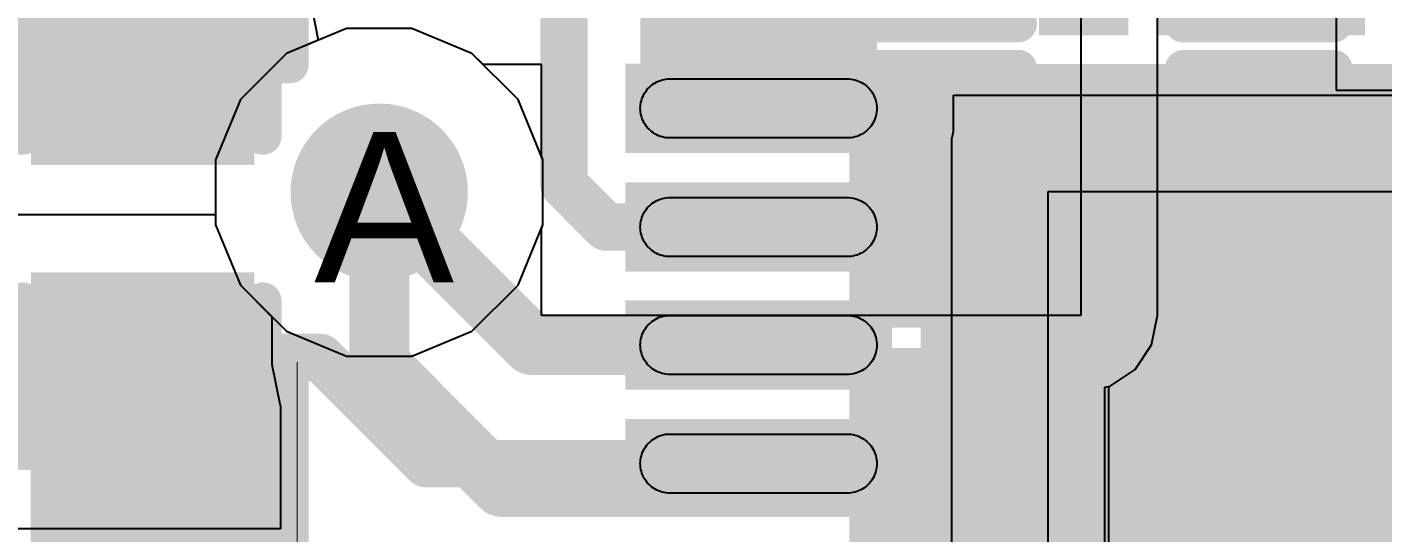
# Model space of a CAD drawing. Header units: inches. Extents: x 0 to 208, y 0 to 213.
# Drawn here: x 4.9383 to 5.1188, y 3.3695 to 3.4369 of the extents above; entities that cross this region are included whole.
import ezdxf

# ---------------------------------------------------------------- set-up
doc = ezdxf.new("R2010")
doc.units = ezdxf.units.IN
doc.header["$MEASUREMENT"] = 0
for name, color, linetype in [('Bottom Layer', 5, 'Continuous'), ('Bottom Overlay', 54, 'Continuous'), ('Bottom Paste', 16, 'Continuous'), ('Bottom Solder', 6, 'Continuous'), ('Drill Drawing', 1, 'Continuous'), ('L2_GND1', 16, 'Continuous'), ('L3_SIG1', 76, 'Continuous'), ('L4_PWR', 90, 'Continuous'), ('L5_GND2', 156, 'Continuous'), ('L6_SIG2', 130, 'Continuous'), ('L7_GND3', 216, 'Continuous'), ('Top Layer', 1, 'Continuous'), ('Top Overlay', 2, 'Continuous'), ('Top Paste', 8, 'Continuous'), ('Top Solder', 216, 'Continuous'), ('Via Holes', 16, 'Continuous')]:
    doc.layers.add(name, color=color, linetype=linetype)
doc.styles.add('Arial', font='', dxfattribs={"height": 0.2})
doc.styles.get('Arial').set_extended_font_data('Arial')

# ---------------------------------------------------------------- blocks, each defined once
blk = doc.blocks.new('WQFN_40_EP_5X5__B_404')
at = {"layer": 'Bottom Layer'}
for points in [[(-0.0748, 0.0748), (0.0748, 0.0748), (0.0748, -0.0748), (-0.0748, -0.0748)], [(-0.07484, -0.08265), (-0.06696, -0.08265), (-0.06696, -0.11415), (-0.07484, -0.11415)], [(-0.05904, -0.08265), (-0.05116, -0.08265), (-0.05116, -0.11415), (-0.05904, -0.11415)], [(-0.04334, -0.08265), (-0.03546, -0.08265), (-0.03546, -0.11415), (-0.04334, -0.11415)], [(-0.02754, -0.08265), (-0.01966, -0.08265), (-0.01966, -0.11415), (-0.02754, -0.11415)]]:
    blk.add_hatch(color=5, dxfattribs=at).paths.add_polyline_path(points)
at = {"layer": 'Bottom Solder'}
for points in [[(-0.0768, 0.0768), (0.0768, 0.0768), (0.0768, -0.0768), (-0.0768, -0.0768)], [(-0.08065, -0.01766), (-0.08065, -0.02954), (-0.11615, -0.02954), (-0.11615, -0.01766)], [(-0.08065, -0.03346), (-0.08065, -0.04534), (-0.11615, -0.04534), (-0.11615, -0.03346)], [(-0.08065, -0.04916), (-0.08065, -0.06104), (-0.11615, -0.06104), (-0.11615, -0.04916)], [(-0.08065, -0.06496), (-0.08065, -0.07684), (-0.11615, -0.07684), (-0.11615, -0.06496)], [(-0.07684, -0.08065), (-0.06496, -0.08065), (-0.06496, -0.11615), (-0.07684, -0.11615)], [(-0.06104, -0.08065), (-0.04916, -0.08065), (-0.04916, -0.11615), (-0.06104, -0.11615)], [(-0.04534, -0.08065), (-0.03346, -0.08065), (-0.03346, -0.11615), (-0.04534, -0.11615)], [(-0.02954, -0.08065), (-0.01766, -0.08065), (-0.01766, -0.11615), (-0.02954, -0.11615)]]:
    blk.add_hatch(color=6, dxfattribs=at).paths.add_polyline_path(points)
at = {"layer": 'Bottom Overlay'}
blk.add_lwpolyline([(-0.08161, -0.1013, 0.005, 0.005, 0), (-0.1013, -0.1013, 0.005, 0.005, 0)], format="xyseb", dxfattribs=at)
blk.add_lwpolyline([(-0.08286, -0.1013, 0.0025, 0.0025, 1), (-0.08036, -0.1013, 0.0025, 0.0025, 1)], format="xyseb", close=True, dxfattribs=at)
at = {"layer": 'Bottom Paste'}
for p, q in [((-0.05984, -0.05984), (-0.05984, 0.05984)), ((0.05984, -0.05984), (-0.05984, -0.05984)), ((-0.07264, -0.08306), (-0.07241, -0.08295)), ((-0.07241, -0.08295), (-0.07217, -0.08286)), ((-0.07217, -0.08286), (-0.07192, -0.08279)), ((-0.07192, -0.08279), (-0.07167, -0.08273)), ((-0.07167, -0.08273), (-0.07141, -0.08269)), ((-0.07141, -0.08269), (-0.07116, -0.08266)), ((-0.07116, -0.08266), (-0.0709, -0.08265)), ((-0.0709, -0.08265), (-0.07064, -0.08266)), ((-0.07064, -0.08266), (-0.07039, -0.08269)), ((-0.07039, -0.08269), (-0.07013, -0.08273)), ((-0.07013, -0.08273), (-0.06988, -0.08279)), ((-0.06988, -0.08279), (-0.06963, -0.08286)), ((-0.06963, -0.08286), (-0.06939, -0.08295)), ((-0.06939, -0.08295), (-0.06916, -0.08306)), ((-0.05684, -0.08306), (-0.05661, -0.08295)), ((-0.05661, -0.08295), (-0.05637, -0.08286)), ((-0.05637, -0.08286), (-0.05612, -0.08279)), ((-0.05612, -0.08279), (-0.05587, -0.08273)), ((-0.05587, -0.08273), (-0.05561, -0.08269)), ((-0.05561, -0.08269), (-0.05536, -0.08266)), ((-0.05536, -0.08266), (-0.0551, -0.08265)), ((-0.0551, -0.08265), (-0.05484, -0.08266)), ((-0.05484, -0.08266), (-0.05459, -0.08269)), ((-0.05459, -0.08269), (-0.05433, -0.08273)), ((-0.05433, -0.08273), (-0.05408, -0.08279)), ((-0.05408, -0.08279), (-0.05383, -0.08286)), ((-0.05383, -0.08286), (-0.05359, -0.08295)), ((-0.05359, -0.08295), (-0.05336, -0.08306)), ((-0.04114, -0.08306), (-0.04091, -0.08295)), ((-0.04091, -0.08295), (-0.04067, -0.08286)), ((-0.04067, -0.08286), (-0.04042, -0.08279)), ((-0.04042, -0.08279), (-0.04017, -0.08273)), ((-0.04017, -0.08273), (-0.03991, -0.08269)), ((-0.03991, -0.08269), (-0.03966, -0.08266)), ((-0.03966, -0.08266), (-0.0394, -0.08265)), ((-0.0394, -0.08265), (-0.03914, -0.08266)), ((-0.03914, -0.08266), (-0.03889, -0.08269)), ((-0.03889, -0.08269), (-0.03863, -0.08273)), ((-0.03863, -0.08273), (-0.03838, -0.08279)), ((-0.03838, -0.08279), (-0.03813, -0.08286)), ((-0.03813, -0.08286), (-0.03789, -0.08295)), ((-0.03789, -0.08295), (-0.03766, -0.08306)), ((-0.02534, -0.08306), (-0.02511, -0.08295)), ((-0.02511, -0.08295), (-0.02487, -0.08286)), ((-0.02487, -0.08286), (-0.02462, -0.08279)), ((-0.02462, -0.08279), (-0.02437, -0.08273)), ((-0.02437, -0.08273), (-0.02411, -0.08269)), ((-0.02411, -0.08269), (-0.02386, -0.08266)), ((-0.02386, -0.08266), (-0.0236, -0.08265)), ((-0.0236, -0.08265), (-0.02334, -0.08266)), ((-0.02334, -0.08266), (-0.02309, -0.08269)), ((-0.02309, -0.08269), (-0.02283, -0.08273)), ((-0.02283, -0.08273), (-0.02258, -0.08279)), ((-0.02258, -0.08279), (-0.02233, -0.08286)), ((-0.02233, -0.08286), (-0.02209, -0.08295)), ((-0.02209, -0.08295), (-0.02186, -0.08306)), ((-0.07454, -0.08508), (-0.07443, -0.08485)), ((-0.07443, -0.08485), (-0.07431, -0.08462)), ((-0.07431, -0.08462), (-0.07417, -0.0844)), ((-0.07417, -0.0844), (-0.07402, -0.08419)), ((-0.07402, -0.08419), (-0.07386, -0.08399)), ((-0.07386, -0.08399), (-0.07368, -0.08381)), ((-0.07368, -0.08381), (-0.0735, -0.08363)), ((-0.0735, -0.08363), (-0.0733, -0.08347)), ((-0.0733, -0.08347), (-0.07309, -0.08332)), ((-0.07309, -0.08332), (-0.07287, -0.08318)), ((-0.07287, -0.08318), (-0.07264, -0.08306)), ((-0.06916, -0.08306), (-0.06893, -0.08318)), ((-0.06893, -0.08318), (-0.06871, -0.08332)), ((-0.06871, -0.08332), (-0.0685, -0.08347)), ((-0.0685, -0.08347), (-0.0683, -0.08363)), ((-0.0683, -0.08363), (-0.06812, -0.08381)), ((-0.06812, -0.08381), (-0.06794, -0.08399)), ((-0.06794, -0.08399), (-0.06778, -0.08419)), ((-0.06778, -0.08419), (-0.06763, -0.0844)), ((-0.06763, -0.0844), (-0.06749, -0.08462)), ((-0.06749, -0.08462), (-0.06737, -0.08485)), ((-0.06737, -0.08485), (-0.06726, -0.08508)), ((-0.05874, -0.08508), (-0.05863, -0.08485)), ((-0.05863, -0.08485), (-0.05851, -0.08462)), ((-0.05851, -0.08462), (-0.05837, -0.0844)), ((-0.05837, -0.0844), (-0.05822, -0.08419)), ((-0.05822, -0.08419), (-0.05806, -0.08399)), ((-0.05806, -0.08399), (-0.05788, -0.08381)), ((-0.05788, -0.08381), (-0.0577, -0.08363)), ((-0.0577, -0.08363), (-0.0575, -0.08347)), ((-0.0575, -0.08347), (-0.05729, -0.08332)), ((-0.05729, -0.08332), (-0.05707, -0.08318)), ((-0.05707, -0.08318), (-0.05684, -0.08306)), ((-0.05336, -0.08306), (-0.05313, -0.08318)), ((-0.05313, -0.08318), (-0.05291, -0.08332)), ((-0.05291, -0.08332), (-0.0527, -0.08347)), ((-0.0527, -0.08347), (-0.0525, -0.08363)), ((-0.0525, -0.08363), (-0.05232, -0.08381)), ((-0.05232, -0.08381), (-0.05214, -0.08399)), ((-0.05214, -0.08399), (-0.05198, -0.08419)), ((-0.05198, -0.08419), (-0.05183, -0.0844)), ((-0.05183, -0.0844), (-0.05169, -0.08462)), ((-0.05169, -0.08462), (-0.05157, -0.08485)), ((-0.05157, -0.08485), (-0.05146, -0.08508)), ((-0.04304, -0.08508), (-0.04293, -0.08485)), ((-0.04293, -0.08485), (-0.04281, -0.08462)), ((-0.04281, -0.08462), (-0.04267, -0.0844)), ((-0.04267, -0.0844), (-0.04252, -0.08419)), ((-0.04252, -0.08419), (-0.04236, -0.08399)), ((-0.04236, -0.08399), (-0.04218, -0.08381)), ((-0.04218, -0.08381), (-0.042, -0.08363)), ((-0.042, -0.08363), (-0.0418, -0.08347)), ((-0.0418, -0.08347), (-0.04159, -0.08332)), ((-0.04159, -0.08332), (-0.04137, -0.08318)), ((-0.04137, -0.08318), (-0.04114, -0.08306)), ((-0.03766, -0.08306), (-0.03743, -0.08318)), ((-0.03743, -0.08318), (-0.03721, -0.08332)), ((-0.03721, -0.08332), (-0.037, -0.08347)), ((-0.037, -0.08347), (-0.0368, -0.08363)), ((-0.0368, -0.08363), (-0.03662, -0.08381)), ((-0.03662, -0.08381), (-0.03644, -0.08399)), ((-0.03644, -0.08399), (-0.03628, -0.08419)), ((-0.03628, -0.08419), (-0.03613, -0.0844)), ((-0.03613, -0.0844), (-0.03599, -0.08462)), ((-0.03599, -0.08462), (-0.03587, -0.08485)), ((-0.03587, -0.08485), (-0.03576, -0.08508)), ((-0.02724, -0.08508), (-0.02713, -0.08485)), ((-0.02713, -0.08485), (-0.02701, -0.08462)), ((-0.02701, -0.08462), (-0.02687, -0.0844)), ((-0.02687, -0.0844), (-0.02672, -0.08419)), ((-0.02672, -0.08419), (-0.02656, -0.08399)), ((-0.02656, -0.08399), (-0.02638, -0.08381)), ((-0.02638, -0.08381), (-0.0262, -0.08363)), ((-0.0262, -0.08363), (-0.026, -0.08347)), ((-0.026, -0.08347), (-0.02579, -0.08332)), ((-0.02579, -0.08332), (-0.02557, -0.08318)), ((-0.02557, -0.08318), (-0.02534, -0.08306)), ((-0.02186, -0.08306), (-0.02163, -0.08318)), ((-0.02163, -0.08318), (-0.02141, -0.08332)), ((-0.02141, -0.08332), (-0.0212, -0.08347)), ((-0.0212, -0.08347), (-0.021, -0.08363)), ((-0.021, -0.08363), (-0.02082, -0.08381)), ((-0.02082, -0.08381), (-0.02064, -0.08399)), ((-0.02064, -0.08399), (-0.02048, -0.08419)), ((-0.02048, -0.08419), (-0.02033, -0.0844)), ((-0.02033, -0.0844), (-0.02019, -0.08462)), ((-0.02019, -0.08462), (-0.02007, -0.08485)), ((-0.02007, -0.08485), (-0.01996, -0.08508)), ((-0.07484, -0.08659), (-0.07483, -0.08633)), ((-0.07484, -0.11021), (-0.07484, -0.08659)), ((-0.07483, -0.08633), (-0.0748, -0.08607)), ((-0.0748, -0.08607), (-0.07476, -0.08582)), ((-0.07476, -0.08582), (-0.0747, -0.08557)), ((-0.0747, -0.08557), (-0.07463, -0.08532)), ((-0.07463, -0.08532), (-0.07454, -0.08508)), ((-0.06726, -0.08508), (-0.06717, -0.08532)), ((-0.06717, -0.08532), (-0.0671, -0.08557)), ((-0.0671, -0.08557), (-0.06704, -0.08582)), ((-0.06704, -0.08582), (-0.067, -0.08607)), ((-0.067, -0.08607), (-0.06697, -0.08633)), ((-0.06697, -0.08633), (-0.06696, -0.08659)), ((-0.06696, -0.08659), (-0.06696, -0.11021)), ((-0.05904, -0.08659), (-0.05903, -0.08633)), ((-0.05904, -0.11021), (-0.05904, -0.08659)), ((-0.05903, -0.08633), (-0.059, -0.08607)), ((-0.059, -0.08607), (-0.05896, -0.08582)), ((-0.05896, -0.08582), (-0.0589, -0.08557)), ((-0.0589, -0.08557), (-0.05883, -0.08532)), ((-0.05883, -0.08532), (-0.05874, -0.08508)), ((-0.05146, -0.08508), (-0.05137, -0.08532)), ((-0.05137, -0.08532), (-0.0513, -0.08557)), ((-0.0513, -0.08557), (-0.05124, -0.08582)), ((-0.05124, -0.08582), (-0.0512, -0.08607)), ((-0.0512, -0.08607), (-0.0512, -0.08607)), ((-0.0512, -0.08607), (-0.05117, -0.08633)), ((-0.05117, -0.08633), (-0.05116, -0.08659)), ((-0.05116, -0.08659), (-0.05116, -0.11021)), ((-0.04334, -0.08659), (-0.04333, -0.08633)), ((-0.04334, -0.11021), (-0.04334, -0.08659)), ((-0.04333, -0.08633), (-0.0433, -0.08607)), ((-0.0433, -0.08607), (-0.04326, -0.08582)), ((-0.04326, -0.08582), (-0.0432, -0.08557)), ((-0.0432, -0.08557), (-0.04313, -0.08532)), ((-0.04313, -0.08532), (-0.04304, -0.08508)), ((-0.03576, -0.08508), (-0.03567, -0.08532)), ((-0.03567, -0.08532), (-0.0356, -0.08557)), ((-0.0356, -0.08557), (-0.03554, -0.08582)), ((-0.03554, -0.08582), (-0.0355, -0.08607)), ((-0.0355, -0.08607), (-0.03547, -0.08633)), ((-0.03547, -0.08633), (-0.03546, -0.08659)), ((-0.03546, -0.08659), (-0.03546, -0.11021)), ((-0.02754, -0.08659), (-0.02753, -0.08633)), ((-0.02754, -0.11021), (-0.02754, -0.08659)), ((-0.02753, -0.08633), (-0.0275, -0.08607)), ((-0.0275, -0.08607), (-0.02746, -0.08582)), ((-0.02746, -0.08582), (-0.0274, -0.08557)), ((-0.0274, -0.08557), (-0.02733, -0.08532)), ((-0.02733, -0.08532), (-0.02724, -0.08508)), ((-0.01996, -0.08508), (-0.01987, -0.08532)), ((-0.01987, -0.08532), (-0.0198, -0.08557)), ((-0.0198, -0.08557), (-0.01974, -0.08582)), ((-0.01974, -0.08582), (-0.0197, -0.08607)), ((-0.0197, -0.08607), (-0.0197, -0.08607)), ((-0.0197, -0.08607), (-0.01967, -0.08633)), ((-0.01967, -0.08633), (-0.01966, -0.08659)), ((-0.01966, -0.08659), (-0.01966, -0.11021)), ((-0.07483, -0.11047), (-0.07484, -0.11021)), ((-0.0748, -0.11073), (-0.07483, -0.11047)), ((-0.07476, -0.11098), (-0.0748, -0.11073)), ((-0.0747, -0.11123), (-0.07476, -0.11098)), ((-0.07463, -0.11148), (-0.0747, -0.11123)), ((-0.07454, -0.11172), (-0.07463, -0.11148)), ((-0.07443, -0.11195), (-0.07454, -0.11172)), ((-0.06726, -0.11172), (-0.06737, -0.11195)), ((-0.06717, -0.11148), (-0.06726, -0.11172)), ((-0.0671, -0.11123), (-0.06717, -0.11148)), ((-0.06704, -0.11098), (-0.0671, -0.11123)), ((-0.067, -0.11073), (-0.06704, -0.11098)), ((-0.06697, -0.11047), (-0.067, -0.11073)), ((-0.06696, -0.11021), (-0.06697, -0.11047)), ((-0.06697, -0.11047), (-0.06697, -0.11047)), ((-0.05903, -0.11047), (-0.05904, -0.11021)), ((-0.059, -0.11073), (-0.05903, -0.11047)), ((-0.05896, -0.11098), (-0.059, -0.11073)), ((-0.0589, -0.11123), (-0.05896, -0.11098)), ((-0.05883, -0.11148), (-0.0589, -0.11123)), ((-0.05874, -0.11172), (-0.05883, -0.11148)), ((-0.05863, -0.11195), (-0.05874, -0.11172)), ((-0.05146, -0.11172), (-0.05157, -0.11195)), ((-0.05137, -0.11148), (-0.05146, -0.11172)), ((-0.0513, -0.11123), (-0.05137, -0.11148)), ((-0.05124, -0.11098), (-0.0513, -0.11123)), ((-0.0512, -0.11073), (-0.05124, -0.11098)), ((-0.05117, -0.11047), (-0.0512, -0.11073)), ((-0.05116, -0.11021), (-0.05117, -0.11047)), ((-0.04333, -0.11047), (-0.04334, -0.11021)), ((-0.0433, -0.11073), (-0.04333, -0.11047)), ((-0.04326, -0.11098), (-0.0433, -0.11073)), ((-0.0432, -0.11123), (-0.04326, -0.11098)), ((-0.04313, -0.11148), (-0.0432, -0.11123)), ((-0.04304, -0.11172), (-0.04313, -0.11148)), ((-0.04293, -0.11195), (-0.04304, -0.11172)), ((-0.03576, -0.11172), (-0.03587, -0.11195)), ((-0.03567, -0.11148), (-0.03576, -0.11172)), ((-0.0356, -0.11123), (-0.03567, -0.11148)), ((-0.03554, -0.11098), (-0.0356, -0.11123)), ((-0.0355, -0.11073), (-0.03554, -0.11098)), ((-0.03547, -0.11047), (-0.0355, -0.11073)), ((-0.03546, -0.11021), (-0.03547, -0.11047)), ((-0.03547, -0.11047), (-0.03547, -0.11047)), ((-0.02753, -0.11047), (-0.02754, -0.11021)), ((-0.0275, -0.11073), (-0.02753, -0.11047)), ((-0.02746, -0.11098), (-0.0275, -0.11073)), ((-0.0274, -0.11123), (-0.02746, -0.11098)), ((-0.02733, -0.11148), (-0.0274, -0.11123)), ((-0.02724, -0.11172), (-0.02733, -0.11148)), ((-0.02713, -0.11195), (-0.02724, -0.11172)), ((-0.01996, -0.11172), (-0.02007, -0.11195)), ((-0.01987, -0.11148), (-0.01996, -0.11172)), ((-0.0198, -0.11123), (-0.01987, -0.11148)), ((-0.01974, -0.11098), (-0.0198, -0.11123)), ((-0.0197, -0.11073), (-0.01974, -0.11098)), ((-0.01967, -0.11047), (-0.0197, -0.11073)), ((-0.01966, -0.11021), (-0.01967, -0.11047)), ((-0.07431, -0.11218), (-0.07443, -0.11195)), ((-0.07417, -0.1124), (-0.07431, -0.11218)), ((-0.07402, -0.11261), (-0.07417, -0.1124)), ((-0.07386, -0.11281), (-0.07402, -0.11261)), ((-0.07368, -0.11299), (-0.07386, -0.11281)), ((-0.0735, -0.11317), (-0.07368, -0.11299)), ((-0.0733, -0.11333), (-0.0735, -0.11317)), ((-0.07309, -0.11348), (-0.0733, -0.11333)), ((-0.07287, -0.11362), (-0.07309, -0.11348)), ((-0.07264, -0.11374), (-0.07287, -0.11362)), ((-0.07241, -0.11385), (-0.07264, -0.11374)), ((-0.06916, -0.11374), (-0.06939, -0.11385)), ((-0.06893, -0.11362), (-0.06916, -0.11374)), ((-0.06871, -0.11348), (-0.06893, -0.11362)), ((-0.0685, -0.11333), (-0.06871, -0.11348)), ((-0.0683, -0.11317), (-0.0685, -0.11333)), ((-0.06812, -0.11299), (-0.0683, -0.11317)), ((-0.06794, -0.11281), (-0.06812, -0.11299)), ((-0.06778, -0.11261), (-0.06794, -0.11281)), ((-0.06763, -0.1124), (-0.06778, -0.11261)), ((-0.06749, -0.11218), (-0.06763, -0.1124)), ((-0.06737, -0.11195), (-0.06749, -0.11218)), ((-0.05851, -0.11218), (-0.05863, -0.11195)), ((-0.05837, -0.1124), (-0.05851, -0.11218)), ((-0.05822, -0.11261), (-0.05837, -0.1124)), ((-0.05806, -0.11281), (-0.05822, -0.11261)), ((-0.05788, -0.11299), (-0.05806, -0.11281)), ((-0.0577, -0.11317), (-0.05788, -0.11299)), ((-0.0575, -0.11333), (-0.0577, -0.11317)), ((-0.05729, -0.11348), (-0.0575, -0.11333)), ((-0.05707, -0.11362), (-0.05729, -0.11348)), ((-0.05684, -0.11374), (-0.05707, -0.11362)), ((-0.05661, -0.11385), (-0.05684, -0.11374)), ((-0.05336, -0.11374), (-0.05359, -0.11385)), ((-0.05313, -0.11362), (-0.05336, -0.11374)), ((-0.05291, -0.11348), (-0.05313, -0.11362)), ((-0.0527, -0.11333), (-0.05291, -0.11348)), ((-0.0525, -0.11317), (-0.0527, -0.11333)), ((-0.05232, -0.11299), (-0.0525, -0.11317)), ((-0.05214, -0.11281), (-0.05232, -0.11299)), ((-0.05198, -0.11261), (-0.05214, -0.11281)), ((-0.05183, -0.1124), (-0.05198, -0.11261)), ((-0.05169, -0.11218), (-0.05183, -0.1124)), ((-0.05157, -0.11195), (-0.05169, -0.11218)), ((-0.04281, -0.11218), (-0.04293, -0.11195)), ((-0.04267, -0.1124), (-0.04281, -0.11218)), ((-0.04252, -0.11261), (-0.04267, -0.1124)), ((-0.04236, -0.11281), (-0.04252, -0.11261)), ((-0.04218, -0.11299), (-0.04236, -0.11281)), ((-0.042, -0.11317), (-0.04218, -0.11299)), ((-0.0418, -0.11333), (-0.042, -0.11317)), ((-0.04159, -0.11348), (-0.0418, -0.11333)), ((-0.04137, -0.11362), (-0.04159, -0.11348)), ((-0.04114, -0.11374), (-0.04137, -0.11362)), ((-0.04091, -0.11385), (-0.04114, -0.11374)), ((-0.03766, -0.11374), (-0.03789, -0.11385)), ((-0.03743, -0.11362), (-0.03766, -0.11374)), ((-0.03721, -0.11348), (-0.03743, -0.11362)), ((-0.037, -0.11333), (-0.03721, -0.11348)), ((-0.0368, -0.11317), (-0.037, -0.11333)), ((-0.03662, -0.11299), (-0.0368, -0.11317)), ((-0.03644, -0.11281), (-0.03662, -0.11299)), ((-0.03628, -0.11261), (-0.03644, -0.11281)), ((-0.03613, -0.1124), (-0.03628, -0.11261)), ((-0.03599, -0.11218), (-0.03613, -0.1124)), ((-0.03587, -0.11195), (-0.03599, -0.11218)), ((-0.02701, -0.11218), (-0.02713, -0.11195)), ((-0.02687, -0.1124), (-0.02701, -0.11218)), ((-0.02672, -0.11261), (-0.02687, -0.1124)), ((-0.02656, -0.11281), (-0.02672, -0.11261)), ((-0.02638, -0.11299), (-0.02656, -0.11281)), ((-0.0262, -0.11317), (-0.02638, -0.11299)), ((-0.026, -0.11333), (-0.0262, -0.11317)), ((-0.02579, -0.11348), (-0.026, -0.11333)), ((-0.02557, -0.11362), (-0.02579, -0.11348)), ((-0.02534, -0.11374), (-0.02557, -0.11362)), ((-0.02511, -0.11385), (-0.02534, -0.11374)), ((-0.02186, -0.11374), (-0.02209, -0.11385)), ((-0.02163, -0.11362), (-0.02186, -0.11374)), ((-0.02141, -0.11348), (-0.02163, -0.11362)), ((-0.0212, -0.11333), (-0.02141, -0.11348)), ((-0.021, -0.11317), (-0.0212, -0.11333)), ((-0.02082, -0.11299), (-0.021, -0.11317)), ((-0.02064, -0.11281), (-0.02082, -0.11299)), ((-0.02048, -0.11261), (-0.02064, -0.11281)), ((-0.02033, -0.1124), (-0.02048, -0.11261)), ((-0.02019, -0.11218), (-0.02033, -0.1124)), ((-0.02007, -0.11195), (-0.02019, -0.11218)), ((-0.07217, -0.11394), (-0.07241, -0.11385)), ((-0.07192, -0.11401), (-0.07217, -0.11394)), ((-0.07167, -0.11407), (-0.07192, -0.11401)), ((-0.07141, -0.11411), (-0.07167, -0.11407)), ((-0.07116, -0.11414), (-0.07141, -0.11411)), ((-0.0709, -0.11415), (-0.07116, -0.11414)), ((-0.07064, -0.11414), (-0.0709, -0.11415)), ((-0.07039, -0.11411), (-0.07064, -0.11414)), ((-0.07013, -0.11407), (-0.07039, -0.11411)), ((-0.06988, -0.11401), (-0.07013, -0.11407)), ((-0.06963, -0.11394), (-0.06988, -0.11401)), ((-0.06939, -0.11385), (-0.06963, -0.11394)), ((-0.05637, -0.11394), (-0.05661, -0.11385)), ((-0.05612, -0.11401), (-0.05637, -0.11394)), ((-0.05587, -0.11407), (-0.05612, -0.11401)), ((-0.05561, -0.11411), (-0.05587, -0.11407)), ((-0.05536, -0.11414), (-0.05561, -0.11411)), ((-0.0551, -0.11415), (-0.05536, -0.11414)), ((-0.05484, -0.11414), (-0.0551, -0.11415)), ((-0.05459, -0.11411), (-0.05484, -0.11414)), ((-0.05433, -0.11407), (-0.05459, -0.11411)), ((-0.05408, -0.11401), (-0.05433, -0.11407)), ((-0.05383, -0.11394), (-0.05408, -0.11401)), ((-0.05359, -0.11385), (-0.05383, -0.11394)), ((-0.04067, -0.11394), (-0.04091, -0.11385)), ((-0.04042, -0.11401), (-0.04067, -0.11394)), ((-0.04017, -0.11407), (-0.04042, -0.11401)), ((-0.03991, -0.11411), (-0.04017, -0.11407)), ((-0.03966, -0.11414), (-0.03991, -0.11411)), ((-0.0394, -0.11415), (-0.03966, -0.11414)), ((-0.03914, -0.11414), (-0.0394, -0.11415)), ((-0.03889, -0.11411), (-0.03914, -0.11414)), ((-0.03863, -0.11407), (-0.03889, -0.11411)), ((-0.03838, -0.11401), (-0.03863, -0.11407)), ((-0.03813, -0.11394), (-0.03838, -0.11401)), ((-0.03789, -0.11385), (-0.03813, -0.11394)), ((-0.02487, -0.11394), (-0.02511, -0.11385)), ((-0.02462, -0.11401), (-0.02487, -0.11394)), ((-0.02437, -0.11407), (-0.02462, -0.11401)), ((-0.02411, -0.11411), (-0.02437, -0.11407)), ((-0.02386, -0.11414), (-0.02411, -0.11411)), ((-0.0236, -0.11415), (-0.02386, -0.11414)), ((-0.02334, -0.11414), (-0.0236, -0.11415)), ((-0.02309, -0.11411), (-0.02334, -0.11414)), ((-0.02283, -0.11407), (-0.02309, -0.11411)), ((-0.02258, -0.11401), (-0.02283, -0.11407)), ((-0.02233, -0.11394), (-0.02258, -0.11401)), ((-0.02209, -0.11385), (-0.02233, -0.11394))]:
    blk.add_line(p, q, dxfattribs=at)
blk = doc.blocks.new('RES_0402_428')
at = {"layer": 'Top Layer'}
for points in [[(-0.0275, -0.0125), (-0.0275, 0.0125), (-0.0095, 0.0125), (-0.0095, -0.0125)], [(0.0095, -0.0125), (0.0095, 0.0125), (0.0275, 0.0125), (0.0275, -0.0125)]]:
    blk.add_hatch(color=1, dxfattribs=at).paths.add_polyline_path(points)
at = {"layer": 'Top Paste'}
for points in [[(-0.0275, -0.0125), (-0.0275, 0.0125), (-0.0095, 0.0125), (-0.0095, -0.0125)], [(0.0095, -0.0125), (0.0095, 0.0125), (0.0275, 0.0125), (0.0275, -0.0125)]]:
    blk.add_hatch(color=8, dxfattribs=at).paths.add_polyline_path(points)
at = {"layer": 'Top Solder'}
for points in [[(-0.02967, -0.01467), (-0.02967, 0.01467), (-0.00733, 0.01467), (-0.00733, -0.01467)], [(0.00733, -0.01467), (0.00733, 0.01467), (0.02967, 0.01467), (0.02967, -0.01467)]]:
    blk.add_hatch(color=216, dxfattribs=at).paths.add_polyline_path(points)
at = {"layer": 'Top Overlay'}
for points in [[(-0.031, 0.016, 0.005, 0.005, 0), (-0.031, -0.016, 0.005, 0.005, 0)], [(-0.031, 0.016, 0.005, 0.005, 0), (0.031, 0.016, 0.005, 0.005, 0)], [(0.031, 0.016, 0.005, 0.005, 0), (0.031, -0.016, 0.005, 0.005, 0)], [(-0.031, -0.016, 0.005, 0.005, 0), (0.031, -0.016, 0.005, 0.005, 0)], [(-0.032, -0.017, 0.000127, 0.000127, 0), (0.032, -0.017, 0.000127, 0.000127, 0)]]:
    blk.add_lwpolyline(points, format="xyseb", dxfattribs=at)
for points in [[(-0.03225, 0.016, 0.0025, 0.0025, 1), (-0.02975, 0.016, 0.0025, 0.0025, 1)], [(-0.03225, 0.016, 0.0025, 0.0025, 1), (-0.02975, 0.016, 0.0025, 0.0025, 1)], [(0.02975, 0.016, 0.0025, 0.0025, 1), (0.03225, 0.016, 0.0025, 0.0025, 1)], [(0.02975, 0.016, 0.0025, 0.0025, 1), (0.03225, 0.016, 0.0025, 0.0025, 1)], [(-0.03225, -0.016, 0.0025, 0.0025, 1), (-0.02975, -0.016, 0.0025, 0.0025, 1)], [(-0.03225, -0.016, 0.0025, 0.0025, 1), (-0.02975, -0.016, 0.0025, 0.0025, 1)], [(0.02975, -0.016, 0.0025, 0.0025, 1), (0.03225, -0.016, 0.0025, 0.0025, 1)], [(0.02975, -0.016, 0.0025, 0.0025, 1), (0.03225, -0.016, 0.0025, 0.0025, 1)], [(-0.03203, -0.017, 0.0000635, 0.0000635, 1), (-0.03197, -0.017, 0.0000635, 0.0000635, 1)], [(0.03197, -0.017, 0.0000635, 0.0000635, 1), (0.03203, -0.017, 0.0000635, 0.0000635, 1)]]:
    blk.add_lwpolyline(points, format="xyseb", close=True, dxfattribs=at)
blk = doc.blocks.new('RES_0603_430')
at = {"layer": 'Top Layer'}
for points in [[(-0.015, 0.0175), (-0.015, -0.0175), (-0.045, -0.0175), (-0.045, 0.0175)], [(0.045, 0.0175), (0.045, -0.0175), (0.015, -0.0175), (0.015, 0.0175)]]:
    blk.add_hatch(color=1, dxfattribs=at).paths.add_polyline_path(points)
at = {"layer": 'Top Paste'}
for points in [[(-0.015, 0.0175), (-0.015, -0.0175), (-0.045, -0.0175), (-0.045, 0.0175)], [(0.045, 0.0175), (0.045, -0.0175), (0.015, -0.0175), (0.015, 0.0175)]]:
    blk.add_hatch(color=8, dxfattribs=at).paths.add_polyline_path(points)
at = {"layer": 'Top Solder'}
for points in [[(-0.011, 0.0215), (-0.011, -0.0215), (-0.049, -0.0215), (-0.049, 0.0215)], [(0.049, 0.0215), (0.049, -0.0215), (0.011, -0.0215), (0.011, 0.0215)]]:
    blk.add_hatch(color=216, dxfattribs=at).paths.add_polyline_path(points)
at = {"layer": 'Top Overlay'}
for points in [[(-0.048, 0.021, 0.005, 0.005, 0), (0.048, 0.021, 0.005, 0.005, 0)], [(-0.048, -0.021, 0.005, 0.005, 0), (-0.048, 0.021, 0.005, 0.005, 0)], [(0.048, -0.021, 0.005, 0.005, 0), (0.048, 0.021, 0.005, 0.005, 0)], [(-0.048, -0.021, 0.005, 0.005, 0), (0.048, -0.021, 0.005, 0.005, 0)]]:
    blk.add_lwpolyline(points, format="xyseb", dxfattribs=at)
for points in [[(-0.04925, 0.021, 0.0025, 0.0025, 1), (-0.04675, 0.021, 0.0025, 0.0025, 1)], [(-0.04925, 0.021, 0.0025, 0.0025, 1), (-0.04675, 0.021, 0.0025, 0.0025, 1)], [(0.04675, 0.021, 0.0025, 0.0025, 1), (0.04925, 0.021, 0.0025, 0.0025, 1)], [(0.04675, 0.021, 0.0025, 0.0025, 1), (0.04925, 0.021, 0.0025, 0.0025, 1)], [(-0.04925, -0.021, 0.0025, 0.0025, 1), (-0.04675, -0.021, 0.0025, 0.0025, 1)], [(-0.04925, -0.021, 0.0025, 0.0025, 1), (-0.04675, -0.021, 0.0025, 0.0025, 1)], [(0.04675, -0.021, 0.0025, 0.0025, 1), (0.04925, -0.021, 0.0025, 0.0025, 1)], [(0.04675, -0.021, 0.0025, 0.0025, 1), (0.04925, -0.021, 0.0025, 0.0025, 1)]]:
    blk.add_lwpolyline(points, format="xyseb", close=True, dxfattribs=at)
blk = doc.blocks.new('CAP_0402_573')
at = {"layer": 'Top Layer'}
for points in [[(-0.0275, -0.0125), (-0.0275, 0.0125), (-0.0095, 0.0125), (-0.0095, -0.0125)], [(0.0095, -0.0125), (0.0095, 0.0125), (0.0275, 0.0125), (0.0275, -0.0125)]]:
    blk.add_hatch(color=1, dxfattribs=at).paths.add_polyline_path(points)
at = {"layer": 'Top Paste'}
for points in [[(-0.0275, -0.0125), (-0.0275, 0.0125), (-0.0095, 0.0125), (-0.0095, -0.0125)], [(0.0095, -0.0125), (0.0095, 0.0125), (0.0275, 0.0125), (0.0275, -0.0125)]]:
    blk.add_hatch(color=8, dxfattribs=at).paths.add_polyline_path(points)
at = {"layer": 'Top Solder'}
for points in [[(-0.02986, -0.01486), (-0.02986, 0.01486), (-0.00714, 0.01486), (-0.00714, -0.01486)], [(0.00714, -0.01486), (0.00714, 0.01486), (0.02986, 0.01486), (0.02986, -0.01486)]]:
    blk.add_hatch(color=216, dxfattribs=at).paths.add_polyline_path(points)
at = {"layer": 'Top Overlay'}
for points in [[(-0.031, 0.016, 0.005, 0.005, 0), (-0.031, -0.016, 0.005, 0.005, 0)], [(-0.011, 0.016, 0.005, 0.005, 0), (-0.031, 0.016, 0.005, 0.005, 0)], [(0.031, 0.016, 0.005, 0.005, 0), (0.011, 0.016, 0.005, 0.005, 0)], [(0.031, 0.016, 0.005, 0.005, 0), (0.031, -0.016, 0.005, 0.005, 0)], [(-0.011, -0.016, 0.005, 0.005, 0), (-0.031, -0.016, 0.005, 0.005, 0)], [(0.031, -0.016, 0.005, 0.005, 0), (0.011, -0.016, 0.005, 0.005, 0)]]:
    blk.add_lwpolyline(points, format="xyseb", dxfattribs=at)
for points in [[(-0.03225, 0.016, 0.0025, 0.0025, 1), (-0.02975, 0.016, 0.0025, 0.0025, 1)], [(-0.03225, 0.016, 0.0025, 0.0025, 1), (-0.02975, 0.016, 0.0025, 0.0025, 1)], [(-0.01225, 0.016, 0.0025, 0.0025, 1), (-0.00975, 0.016, 0.0025, 0.0025, 1)], [(0.00975, 0.016, 0.0025, 0.0025, 1), (0.01225, 0.016, 0.0025, 0.0025, 1)], [(0.02975, 0.016, 0.0025, 0.0025, 1), (0.03225, 0.016, 0.0025, 0.0025, 1)], [(0.02975, 0.016, 0.0025, 0.0025, 1), (0.03225, 0.016, 0.0025, 0.0025, 1)], [(-0.03225, -0.016, 0.0025, 0.0025, 1), (-0.02975, -0.016, 0.0025, 0.0025, 1)], [(-0.03225, -0.016, 0.0025, 0.0025, 1), (-0.02975, -0.016, 0.0025, 0.0025, 1)], [(-0.01225, -0.016, 0.0025, 0.0025, 1), (-0.00975, -0.016, 0.0025, 0.0025, 1)], [(0.00975, -0.016, 0.0025, 0.0025, 1), (0.01225, -0.016, 0.0025, 0.0025, 1)], [(0.02975, -0.016, 0.0025, 0.0025, 1), (0.03225, -0.016, 0.0025, 0.0025, 1)], [(0.02975, -0.016, 0.0025, 0.0025, 1), (0.03225, -0.016, 0.0025, 0.0025, 1)]]:
    blk.add_lwpolyline(points, format="xyseb", close=True, dxfattribs=at)
blk = doc.blocks.new('CAP_0402_579')
at = {"layer": 'Top Layer'}
for points in [[(-0.0275, -0.0125), (-0.0275, 0.0125), (-0.0095, 0.0125), (-0.0095, -0.0125)], [(0.0095, -0.0125), (0.0095, 0.0125), (0.0275, 0.0125), (0.0275, -0.0125)]]:
    blk.add_hatch(color=1, dxfattribs=at).paths.add_polyline_path(points)
at = {"layer": 'Top Paste'}
for points in [[(-0.0275, -0.0125), (-0.0275, 0.0125), (-0.0095, 0.0125), (-0.0095, -0.0125)], [(0.0095, -0.0125), (0.0095, 0.0125), (0.0275, 0.0125), (0.0275, -0.0125)]]:
    blk.add_hatch(color=8, dxfattribs=at).paths.add_polyline_path(points)
at = {"layer": 'Top Solder'}
for points in [[(-0.02986, -0.01486), (-0.02986, 0.01486), (-0.00714, 0.01486), (-0.00714, -0.01486)], [(0.00714, -0.01486), (0.00714, 0.01486), (0.02986, 0.01486), (0.02986, -0.01486)]]:
    blk.add_hatch(color=216, dxfattribs=at).paths.add_polyline_path(points)
at = {"layer": 'Top Overlay'}
for points in [[(-0.031, 0.016, 0.005, 0.005, 0), (-0.031, -0.016, 0.005, 0.005, 0)], [(-0.011, 0.016, 0.005, 0.005, 0), (-0.031, 0.016, 0.005, 0.005, 0)], [(0.031, 0.016, 0.005, 0.005, 0), (0.011, 0.016, 0.005, 0.005, 0)], [(0.031, 0.016, 0.005, 0.005, 0), (0.031, -0.016, 0.005, 0.005, 0)], [(-0.011, -0.016, 0.005, 0.005, 0), (-0.031, -0.016, 0.005, 0.005, 0)], [(0.031, -0.016, 0.005, 0.005, 0), (0.011, -0.016, 0.005, 0.005, 0)]]:
    blk.add_lwpolyline(points, format="xyseb", dxfattribs=at)
for points in [[(-0.03225, 0.016, 0.0025, 0.0025, 1), (-0.02975, 0.016, 0.0025, 0.0025, 1)], [(-0.03225, 0.016, 0.0025, 0.0025, 1), (-0.02975, 0.016, 0.0025, 0.0025, 1)], [(-0.01225, 0.016, 0.0025, 0.0025, 1), (-0.00975, 0.016, 0.0025, 0.0025, 1)], [(0.00975, 0.016, 0.0025, 0.0025, 1), (0.01225, 0.016, 0.0025, 0.0025, 1)], [(0.02975, 0.016, 0.0025, 0.0025, 1), (0.03225, 0.016, 0.0025, 0.0025, 1)], [(0.02975, 0.016, 0.0025, 0.0025, 1), (0.03225, 0.016, 0.0025, 0.0025, 1)], [(-0.03225, -0.016, 0.0025, 0.0025, 1), (-0.02975, -0.016, 0.0025, 0.0025, 1)], [(-0.03225, -0.016, 0.0025, 0.0025, 1), (-0.02975, -0.016, 0.0025, 0.0025, 1)], [(-0.01225, -0.016, 0.0025, 0.0025, 1), (-0.00975, -0.016, 0.0025, 0.0025, 1)], [(0.00975, -0.016, 0.0025, 0.0025, 1), (0.01225, -0.016, 0.0025, 0.0025, 1)], [(0.02975, -0.016, 0.0025, 0.0025, 1), (0.03225, -0.016, 0.0025, 0.0025, 1)], [(0.02975, -0.016, 0.0025, 0.0025, 1), (0.03225, -0.016, 0.0025, 0.0025, 1)]]:
    blk.add_lwpolyline(points, format="xyseb", close=True, dxfattribs=at)
blk = doc.blocks.new('CAP_0402_581')
at = {"layer": 'Top Layer'}
for points in [[(-0.0275, -0.0125), (-0.0275, 0.0125), (-0.0095, 0.0125), (-0.0095, -0.0125)], [(0.0095, -0.0125), (0.0095, 0.0125), (0.0275, 0.0125), (0.0275, -0.0125)]]:
    blk.add_hatch(color=1, dxfattribs=at).paths.add_polyline_path(points)
at = {"layer": 'Top Paste'}
for points in [[(-0.0275, -0.0125), (-0.0275, 0.0125), (-0.0095, 0.0125), (-0.0095, -0.0125)], [(0.0095, -0.0125), (0.0095, 0.0125), (0.0275, 0.0125), (0.0275, -0.0125)]]:
    blk.add_hatch(color=8, dxfattribs=at).paths.add_polyline_path(points)
at = {"layer": 'Top Solder'}
for points in [[(-0.02986, -0.01486), (-0.02986, 0.01486), (-0.00714, 0.01486), (-0.00714, -0.01486)], [(0.00714, -0.01486), (0.00714, 0.01486), (0.02986, 0.01486), (0.02986, -0.01486)]]:
    blk.add_hatch(color=216, dxfattribs=at).paths.add_polyline_path(points)
at = {"layer": 'Top Overlay'}
for points in [[(-0.031, 0.016, 0.005, 0.005, 0), (-0.031, -0.016, 0.005, 0.005, 0)], [(-0.011, 0.016, 0.005, 0.005, 0), (-0.031, 0.016, 0.005, 0.005, 0)], [(0.031, 0.016, 0.005, 0.005, 0), (0.011, 0.016, 0.005, 0.005, 0)], [(0.031, 0.016, 0.005, 0.005, 0), (0.031, -0.016, 0.005, 0.005, 0)], [(-0.011, -0.016, 0.005, 0.005, 0), (-0.031, -0.016, 0.005, 0.005, 0)], [(0.031, -0.016, 0.005, 0.005, 0), (0.011, -0.016, 0.005, 0.005, 0)]]:
    blk.add_lwpolyline(points, format="xyseb", dxfattribs=at)
for points in [[(-0.03225, 0.016, 0.0025, 0.0025, 1), (-0.02975, 0.016, 0.0025, 0.0025, 1)], [(-0.03225, 0.016, 0.0025, 0.0025, 1), (-0.02975, 0.016, 0.0025, 0.0025, 1)], [(-0.01225, 0.016, 0.0025, 0.0025, 1), (-0.00975, 0.016, 0.0025, 0.0025, 1)], [(0.00975, 0.016, 0.0025, 0.0025, 1), (0.01225, 0.016, 0.0025, 0.0025, 1)], [(0.02975, 0.016, 0.0025, 0.0025, 1), (0.03225, 0.016, 0.0025, 0.0025, 1)], [(0.02975, 0.016, 0.0025, 0.0025, 1), (0.03225, 0.016, 0.0025, 0.0025, 1)], [(-0.03225, -0.016, 0.0025, 0.0025, 1), (-0.02975, -0.016, 0.0025, 0.0025, 1)], [(-0.03225, -0.016, 0.0025, 0.0025, 1), (-0.02975, -0.016, 0.0025, 0.0025, 1)], [(-0.01225, -0.016, 0.0025, 0.0025, 1), (-0.00975, -0.016, 0.0025, 0.0025, 1)], [(0.00975, -0.016, 0.0025, 0.0025, 1), (0.01225, -0.016, 0.0025, 0.0025, 1)], [(0.02975, -0.016, 0.0025, 0.0025, 1), (0.03225, -0.016, 0.0025, 0.0025, 1)], [(0.02975, -0.016, 0.0025, 0.0025, 1), (0.03225, -0.016, 0.0025, 0.0025, 1)]]:
    blk.add_lwpolyline(points, format="xyseb", close=True, dxfattribs=at)
blk = doc.blocks.new('CAP_0402_B_586')
at = {"layer": 'Bottom Layer'}
for points in [[(-0.0095, 0.0125), (-0.0095, -0.0125), (-0.0275, -0.0125), (-0.0275, 0.0125)], [(0.0275, 0.0125), (0.0275, -0.0125), (0.0095, -0.0125), (0.0095, 0.0125)]]:
    blk.add_hatch(color=5, dxfattribs=at).paths.add_polyline_path(points)
at = {"layer": 'Bottom Paste'}
for points in [[(-0.0095, 0.0125), (-0.0095, -0.0125), (-0.0275, -0.0125), (-0.0275, 0.0125)], [(0.0275, 0.0125), (0.0275, -0.0125), (0.0095, -0.0125), (0.0095, 0.0125)]]:
    blk.add_hatch(color=16, dxfattribs=at).paths.add_polyline_path(points)
at = {"layer": 'Bottom Solder'}
for points in [[(-0.00714, 0.01486), (-0.00714, -0.01486), (-0.02986, -0.01486), (-0.02986, 0.01486)], [(0.02986, 0.01486), (0.02986, -0.01486), (0.00714, -0.01486), (0.00714, 0.01486)]]:
    blk.add_hatch(color=6, dxfattribs=at).paths.add_polyline_path(points)
at = {"layer": 'Bottom Overlay'}
for points in [[(-0.011, 0.016, 0.005, 0.005, 0), (-0.031, 0.016, 0.005, 0.005, 0)], [(-0.031, -0.016, 0.005, 0.005, 0), (-0.031, 0.016, 0.005, 0.005, 0)], [(0.031, 0.016, 0.005, 0.005, 0), (0.011, 0.016, 0.005, 0.005, 0)], [(0.031, -0.016, 0.005, 0.005, 0), (0.031, 0.016, 0.005, 0.005, 0)], [(-0.011, -0.016, 0.005, 0.005, 0), (-0.031, -0.016, 0.005, 0.005, 0)], [(0.031, -0.016, 0.005, 0.005, 0), (0.011, -0.016, 0.005, 0.005, 0)]]:
    blk.add_lwpolyline(points, format="xyseb", dxfattribs=at)
for points in [[(-0.03225, 0.016, 0.0025, 0.0025, 1), (-0.02975, 0.016, 0.0025, 0.0025, 1)], [(-0.03225, 0.016, 0.0025, 0.0025, 1), (-0.02975, 0.016, 0.0025, 0.0025, 1)], [(-0.01225, 0.016, 0.0025, 0.0025, 1), (-0.00975, 0.016, 0.0025, 0.0025, 1)], [(0.00975, 0.016, 0.0025, 0.0025, 1), (0.01225, 0.016, 0.0025, 0.0025, 1)], [(0.02975, 0.016, 0.0025, 0.0025, 1), (0.03225, 0.016, 0.0025, 0.0025, 1)], [(0.02975, 0.016, 0.0025, 0.0025, 1), (0.03225, 0.016, 0.0025, 0.0025, 1)], [(-0.03225, -0.016, 0.0025, 0.0025, 1), (-0.02975, -0.016, 0.0025, 0.0025, 1)], [(-0.03225, -0.016, 0.0025, 0.0025, 1), (-0.02975, -0.016, 0.0025, 0.0025, 1)], [(-0.01225, -0.016, 0.0025, 0.0025, 1), (-0.00975, -0.016, 0.0025, 0.0025, 1)], [(0.00975, -0.016, 0.0025, 0.0025, 1), (0.01225, -0.016, 0.0025, 0.0025, 1)], [(0.02975, -0.016, 0.0025, 0.0025, 1), (0.03225, -0.016, 0.0025, 0.0025, 1)], [(0.02975, -0.016, 0.0025, 0.0025, 1), (0.03225, -0.016, 0.0025, 0.0025, 1)]]:
    blk.add_lwpolyline(points, format="xyseb", close=True, dxfattribs=at)

msp = doc.modelspace()

# ---------------------------------------------------------------- hatches: boundary and pattern name
at = {"layer": 'Bottom Layer'}
for points in [[(5.01995, 3.423), (5.05145, 3.423), (5.05145, 3.47528), (5.01995, 3.47528)], [(4.8815, 3.42088), (4.96218, 3.42088), (4.96218, 3.43993), (4.8815, 3.43993)]]:
    msp.add_hatch(color=5, dxfattribs=at).paths.add_polyline_path(points)
h = msp.add_hatch(color=5, dxfattribs=at)
edge = h.paths.add_edge_path()
edge.add_arc((4.98518, 3.4149), 0.01181, 0, 360)
at = {"layer": 'L2_GND1'}
h = msp.add_hatch(color=16, dxfattribs=at)
edge = h.paths.add_edge_path()
edge.add_arc((4.98518, 3.4149), 0.01181, 0, 360)
at = {"layer": 'L3_SIG1'}
h = msp.add_hatch(color=76, dxfattribs=at)
edge = h.paths.add_edge_path()
edge.add_arc((4.98518, 3.4149), 0.01181, 0, 360)
at = {"layer": 'L4_PWR'}
h = msp.add_hatch(color=90, dxfattribs=at)
edge = h.paths.add_edge_path()
edge.add_arc((4.98518, 3.4149), 0.01181, 0, 360)
at = {"layer": 'L5_GND2'}
h = msp.add_hatch(color=156, dxfattribs=at)
edge = h.paths.add_edge_path()
edge.add_arc((4.98518, 3.4149), 0.01181, 0, 360)
at = {"layer": 'L6_SIG2'}
h = msp.add_hatch(color=130, dxfattribs=at)
edge = h.paths.add_edge_path()
edge.add_arc((4.98518, 3.4149), 0.01181, 0, 360)
at = {"layer": 'L7_GND3'}
h = msp.add_hatch(color=216, dxfattribs=at)
edge = h.paths.add_edge_path()
edge.add_arc((4.98518, 3.4149), 0.01181, 0, 360)
at = {"layer": 'Top Layer'}
h = msp.add_hatch(color=1, dxfattribs=at)
edge = h.paths.add_edge_path()
edge.add_arc((4.98518, 3.4149), 0.01181, 0, 360)
at = {"layer": 'Via Holes'}
h = msp.add_hatch(color=7, dxfattribs=at)
edge = h.paths.add_edge_path()
edge.add_arc((4.98518, 3.4149), 0.00591, 0, 360)

# ---------------------------------------------------------------- linework, layer by layer
at = {"layer": 'Bottom Layer'}
for p, q in [((4.97606, 3.44014), (4.97705, 3.43514)), ((4.97705, 3.43514), (4.97282, 3.43339)), ((4.97282, 3.43339), (4.96669, 3.42725)), ((4.96669, 3.42725), (4.96337, 3.41923)), ((5.06165, 3.423), (5.06165, 3.42781)), ((5.06165, 3.42781), (5.20675, 3.42781)), ((5.06145, 3.42202), (5.06165, 3.423)), ((5.06145, 3.41213), (5.06145, 3.42202)), ((4.96337, 3.41923), (4.96337, 3.41188)), ((4.96337, 3.41188), (4.9316, 3.41188)), ((5.06145, 3.39633), (5.06145, 3.41213)), ((5.06145, 3.38063), (5.06145, 3.39633)), ((5.06145, 3.36483), (5.06145, 3.38063))]:
    msp.add_line(p, q, dxfattribs=at)
for points in [[(5.00979, 3.4159, 0.00633, 0.00633, 0), (5.00979, 3.44893, 0.00633, 0.00633, 0)], [(4.98418, 3.4159, 0.008, 0.008, 0), (4.98518, 3.4149, 0.008, 0.008, 0)], [(4.98518, 3.4149, 0.008, 0.008, 0), (5.00551, 3.39456, 0.008, 0.008, 0)], [(5.00979, 3.4159, 0.00633, 0.00633, 0), (5.01542, 3.41026, 0.00633, 0.00633, 0)], [(5.01542, 3.41026, 0.00633, 0.00633, 0), (5.0357, 3.41026, 0.00633, 0.00633, 0)], [(5.00551, 3.39456, 0.008, 0.008, 0), (5.0357, 3.39456, 0.008, 0.008, 0)], [(4.9029, 3.39288, 0.00633, 0.00633, 0), (4.95369, 3.39288, 0.00633, 0.00633, 0)], [(4.95369, 3.39288, 0.00633, 0.00633, 0), (4.97734, 3.39288, 0.00633, 0.00633, 0)], [(4.97734, 3.39288, 0.00633, 0.00633, 0), (4.99147, 3.37876, 0.00633, 0.00633, 0)], [(4.99147, 3.37876, 0.00633, 0.00633, 0), (5.0357, 3.37876, 0.00633, 0.00633, 0)]]:
    msp.add_lwpolyline(points, format="xyseb", dxfattribs=at)
for points in [[(4.98218, 3.4159, 0.004, 0.004, 1), (4.98618, 3.4159, 0.004, 0.004, 1)], [(4.98318, 3.4149, 0.004, 0.004, 1), (4.98718, 3.4149, 0.004, 0.004, 1)], [(4.98318, 3.4149, 0.004, 0.004, 1), (4.98718, 3.4149, 0.004, 0.004, 1)], [(5.00821, 3.4159, 0.00316, 0.00316, 1), (5.01137, 3.4159, 0.00316, 0.00316, 1)], [(5.00821, 3.4159, 0.00316, 0.00316, 1), (5.01137, 3.4159, 0.00316, 0.00316, 1)], [(5.01384, 3.41026, 0.00316, 0.00316, 1), (5.017, 3.41026, 0.00316, 0.00316, 1)], [(5.01384, 3.41026, 0.00316, 0.00316, 1), (5.017, 3.41026, 0.00316, 0.00316, 1)], [(5.03412, 3.41026, 0.00316, 0.00316, 1), (5.03728, 3.41026, 0.00316, 0.00316, 1)], [(5.00351, 3.39456, 0.004, 0.004, 1), (5.00751, 3.39456, 0.004, 0.004, 1)], [(5.00351, 3.39456, 0.004, 0.004, 1), (5.00751, 3.39456, 0.004, 0.004, 1)], [(5.0337, 3.39456, 0.004, 0.004, 1), (5.0377, 3.39456, 0.004, 0.004, 1)], [(4.9521, 3.39288, 0.00316, 0.00316, 1), (4.95527, 3.39288, 0.00316, 0.00316, 1)], [(4.9521, 3.39288, 0.00316, 0.00316, 1), (4.95527, 3.39288, 0.00316, 0.00316, 1)], [(4.97576, 3.39288, 0.00316, 0.00316, 1), (4.97893, 3.39288, 0.00316, 0.00316, 1)], [(4.97576, 3.39288, 0.00316, 0.00316, 1), (4.97893, 3.39288, 0.00316, 0.00316, 1)], [(4.98988, 3.37876, 0.00316, 0.00316, 1), (4.99305, 3.37876, 0.00316, 0.00316, 1)], [(4.98988, 3.37876, 0.00316, 0.00316, 1), (4.99305, 3.37876, 0.00316, 0.00316, 1)], [(5.03412, 3.37876, 0.00316, 0.00316, 1), (5.03728, 3.37876, 0.00316, 0.00316, 1)]]:
    msp.add_lwpolyline(points, format="xyseb", close=True, dxfattribs=at)
at = {"layer": 'L2_GND1'}
for p, q in [((4.98084, 3.43671), (4.97282, 3.43339)), ((4.98951, 3.43671), (4.98084, 3.43671)), ((4.99753, 3.43339), (4.98951, 3.43671)), ((4.97282, 3.43339), (4.96669, 3.42725)), ((5.00367, 3.42725), (4.99753, 3.43339)), ((4.96669, 3.42725), (4.96337, 3.41923)), ((5.00699, 3.41923), (5.00367, 3.42725)), ((4.96337, 3.41923), (4.96337, 3.41056)), ((5.00699, 3.41056), (5.00699, 3.41923)), ((4.96337, 3.41056), (4.96669, 3.40254)), ((5.00367, 3.40254), (5.00699, 3.41056)), ((4.96669, 3.40254), (4.97282, 3.39641)), ((4.99753, 3.39641), (5.00367, 3.40254)), ((4.97282, 3.39641), (4.98084, 3.39308)), ((4.98951, 3.39308), (4.99753, 3.39641)), ((4.98084, 3.39308), (4.98951, 3.39308))]:
    msp.add_line(p, q, dxfattribs=at)
at = {"layer": 'L4_PWR'}
for p, q in [((4.98084, 3.43671), (4.97282, 3.43339)), ((4.98951, 3.43671), (4.98084, 3.43671)), ((4.99753, 3.43339), (4.98951, 3.43671)), ((4.97282, 3.43339), (4.96669, 3.42725)), ((5.00367, 3.42725), (4.99753, 3.43339)), ((4.96669, 3.42725), (4.96337, 3.41923)), ((5.00699, 3.41923), (5.00367, 3.42725)), ((4.96337, 3.41923), (4.96337, 3.41056)), ((5.00699, 3.41056), (5.00699, 3.41923)), ((4.96337, 3.41056), (4.96669, 3.40254)), ((5.00367, 3.40254), (5.00699, 3.41056)), ((4.96669, 3.40254), (4.97282, 3.39641)), ((4.99753, 3.39641), (5.00367, 3.40254)), ((4.97282, 3.39641), (4.98084, 3.39308)), ((4.98951, 3.39308), (4.99753, 3.39641)), ((4.98084, 3.39308), (4.98951, 3.39308))]:
    msp.add_line(p, q, dxfattribs=at)
at = {"layer": 'L5_GND2'}
for p, q in [((4.98084, 3.43671), (4.97282, 3.43339)), ((4.98951, 3.43671), (4.98084, 3.43671)), ((4.99753, 3.43339), (4.98951, 3.43671)), ((4.97282, 3.43339), (4.96669, 3.42725)), ((5.00367, 3.42725), (4.99753, 3.43339)), ((4.96669, 3.42725), (4.96337, 3.41923)), ((5.00699, 3.41923), (5.00367, 3.42725)), ((4.96337, 3.41923), (4.96337, 3.41056)), ((5.00699, 3.41056), (5.00699, 3.41923)), ((4.96337, 3.41056), (4.96669, 3.40254)), ((5.00367, 3.40254), (5.00699, 3.41056)), ((4.96669, 3.40254), (4.97282, 3.39641)), ((4.99753, 3.39641), (5.00367, 3.40254)), ((4.97282, 3.39641), (4.98084, 3.39308)), ((4.98951, 3.39308), (4.99753, 3.39641)), ((4.98084, 3.39308), (4.98951, 3.39308))]:
    msp.add_line(p, q, dxfattribs=at)
at = {"layer": 'L6_SIG2'}
for p, q in [((4.98084, 3.43671), (4.97282, 3.43339)), ((4.98951, 3.43671), (4.98084, 3.43671)), ((4.99753, 3.43339), (4.98951, 3.43671)), ((4.97282, 3.43339), (4.96669, 3.42725)), ((5.00367, 3.42725), (4.99753, 3.43339)), ((4.96669, 3.42725), (4.96337, 3.41923)), ((5.00699, 3.41923), (5.00367, 3.42725)), ((4.96337, 3.41923), (4.96337, 3.41056)), ((5.00699, 3.41056), (5.00699, 3.41923)), ((4.96337, 3.41056), (4.96669, 3.40254)), ((5.00367, 3.40254), (5.00699, 3.41056)), ((4.96669, 3.40254), (4.97282, 3.39641)), ((4.99753, 3.39641), (5.00367, 3.40254)), ((4.97282, 3.39641), (4.98084, 3.39308)), ((4.98951, 3.39308), (4.99753, 3.39641)), ((4.98084, 3.39308), (4.98951, 3.39308))]:
    msp.add_line(p, q, dxfattribs=at)
at = {"layer": 'L7_GND3'}
for p, q in [((4.98084, 3.43671), (4.97282, 3.43339)), ((4.98951, 3.43671), (4.98084, 3.43671)), ((4.99753, 3.43339), (4.98951, 3.43671)), ((4.97282, 3.43339), (4.96669, 3.42725)), ((5.00367, 3.42725), (4.99753, 3.43339)), ((4.96669, 3.42725), (4.96337, 3.41923)), ((5.00699, 3.41923), (5.00367, 3.42725)), ((4.96337, 3.41923), (4.96337, 3.41056)), ((5.00699, 3.41056), (5.00699, 3.41923)), ((4.96337, 3.41056), (4.96669, 3.40254)), ((5.00367, 3.40254), (5.00699, 3.41056)), ((4.96669, 3.40254), (4.97282, 3.39641)), ((4.99753, 3.39641), (5.00367, 3.40254)), ((4.97282, 3.39641), (4.98084, 3.39308)), ((4.98951, 3.39308), (4.99753, 3.39641)), ((4.98084, 3.39308), (4.98951, 3.39308))]:
    msp.add_line(p, q, dxfattribs=at)
at = {"layer": 'Top Layer'}
for p, q in [((5.07863, 3.48176), (5.07863, 3.39849)), ((5.08883, 3.39849), (5.08883, 3.47876)), ((5.08883, 3.39849), (5.08883, 3.47872)), ((5.1126, 3.47876), (5.1126, 3.42847)), ((4.98084, 3.43671), (4.97282, 3.43339)), ((4.98951, 3.43671), (4.98084, 3.43671)), ((4.99753, 3.43339), (4.98951, 3.43671)), ((4.97282, 3.43339), (4.96669, 3.42725)), ((4.99903, 3.43189), (4.99753, 3.43339)), ((5.00677, 3.43189), (4.99903, 3.43189)), ((5.00677, 3.41975), (5.00677, 3.43189)), ((4.96669, 3.42725), (4.96337, 3.41923)), ((5.1126, 3.42847), (5.25995, 3.42847)), ((5.00699, 3.41923), (5.00677, 3.41975)), ((4.96337, 3.41923), (4.96337, 3.41056)), ((5.00699, 3.41056), (5.00699, 3.41923)), ((4.96337, 3.41056), (4.96669, 3.40254)), ((5.00677, 3.41004), (5.00699, 3.41056)), ((5.00677, 3.39849), (5.00677, 3.41004)), ((4.96669, 3.40254), (4.9709, 3.39832)), ((4.9709, 3.39832), (4.9709, 3.39198)), ((5.07863, 3.39849), (5.00677, 3.39849)), ((5.08805, 3.39459), (5.08883, 3.39849)), ((5.08805, 3.39459), (5.08883, 3.39849)), ((5.08584, 3.39128), (5.08805, 3.39459)), ((5.08584, 3.39128), (5.08805, 3.39459)), ((4.9709, 3.39198), (4.9709, 3.39198)), ((4.9709, 3.39198), (4.97199, 3.38652)), ((5.08253, 3.38907), (5.08584, 3.39128)), ((5.08253, 3.38907), (5.08584, 3.39128)), ((5.0818, 3.38893), (5.08253, 3.38907)), ((5.08236, 3.38904), (5.08253, 3.38907)), ((5.08236, 3.27586), (5.08236, 3.38904)), ((5.0818, 3.35316), (5.0818, 3.38893)), ((4.97199, 3.38652), (4.97202, 3.38647)), ((4.97202, 3.38647), (4.97202, 3.37007)), ((4.97202, 3.37007), (4.93539, 3.37007))]:
    msp.add_line(p, q, dxfattribs=at)
for points in [[(4.98518, 3.39198, 0.008, 0.008, 0), (4.98518, 3.4149, 0.008, 0.008, 0)], [(4.98518, 3.39198, 0.008, 0.008, 0), (5.00149, 3.37566, 0.008, 0.008, 0)], [(5.00149, 3.37566, 0.008, 0.008, 0), (5.0628, 3.37566, 0.008, 0.008, 0)]]:
    msp.add_lwpolyline(points, format="xyseb", dxfattribs=at)
for points in [[(4.98318, 3.4149, 0.004, 0.004, 1), (4.98718, 3.4149, 0.004, 0.004, 1)], [(4.98318, 3.39198, 0.004, 0.004, 1), (4.98718, 3.39198, 0.004, 0.004, 1)], [(4.98318, 3.39198, 0.004, 0.004, 1), (4.98718, 3.39198, 0.004, 0.004, 1)], [(4.99949, 3.37566, 0.004, 0.004, 1), (5.00349, 3.37566, 0.004, 0.004, 1)], [(4.99949, 3.37566, 0.004, 0.004, 1), (5.00349, 3.37566, 0.004, 0.004, 1)], [(5.0608, 3.37566, 0.004, 0.004, 1), (5.0648, 3.37566, 0.004, 0.004, 1)]]:
    msp.add_lwpolyline(points, format="xyseb", close=True, dxfattribs=at)

# ---------------------------------------------------------------- block references
for name, p, rotation in [('WQFN_40_EP_5X5__B_404', (5.1341, 3.35516), 270), ('CAP_0402_581', (5.08127, 3.45334), 180), ('CAP_0402_B_586', (4.95368, 3.41139), 270), ('CAP_0402_579', (5.0813, 3.41535), 180), ('RES_0402_428', (4.95727, 3.36026), 90), ('CAP_0402_573', (5.0813, 3.37566), 180)]:
    msp.add_blockref(name, p, dxfattribs=dict(rotation=rotation))
msp.add_blockref('RES_0603_430', (4.92527, 3.45289))

# ---------------------------------------------------------------- texts
at = {"layer": 'Drill Drawing', "style": 'Arial'}
msp.add_text('A', height=0.02, dxfattribs=at).set_placement((4.97651, 3.4029))

doc.saveas('drawing.dxf')
